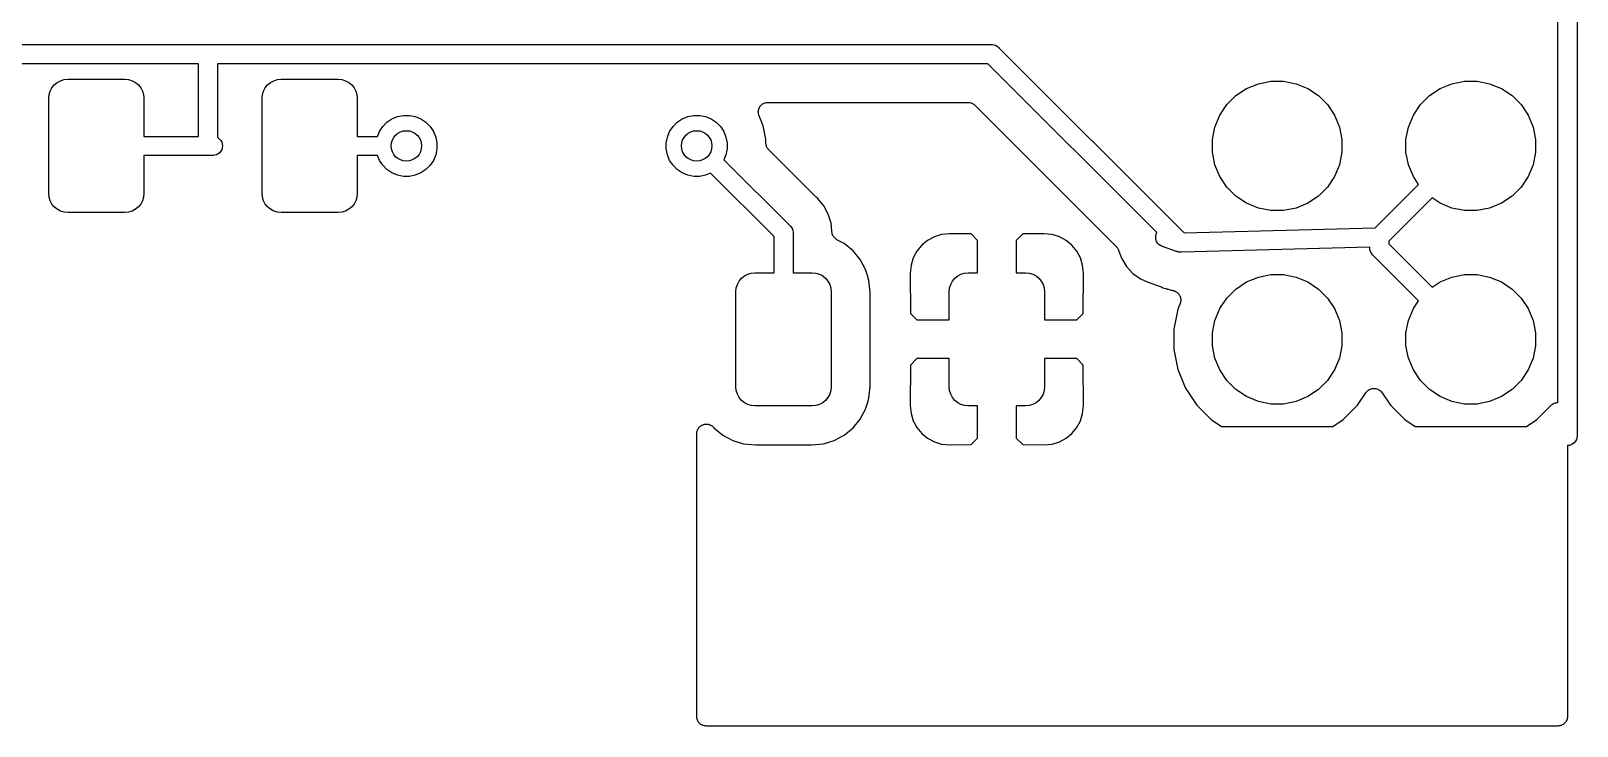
# Model space of a CAD drawing. Extents: x 4.75 to 6.45, y -3.9 to -3.1.
# Drawn here: x 5.656 to 6.455, y -3.9 to -3.541 of the extents above; entities that cross this region are included whole.
import ezdxf

# ---------------------------------------------------------------- set-up
doc = ezdxf.new("R2010")
doc.units = 0
doc.header["$MEASUREMENT"] = 0
doc.layers.add('BLACK', color=7, linetype='CONTINUOUS')

msp = doc.modelspace()

# ---------------------------------------------------------------- linework, layer by layer
at = {"layer": 'BLACK', "linetype": 'CONTINUOUS'}
for p, q in [((6.45492, -3.35024), (6.45492, -3.74976)), ((6.44508, -3.73268), (6.44508, -3.36731)), ((5.40748, -3.54764), (5.7472, -3.54764)), ((5.7472, -3.54764), (5.74744, -3.54761)), ((5.74744, -3.54761), (5.74768, -3.54764)), ((5.74768, -3.54764), (6.15232, -3.54764)), ((6.15232, -3.54764), (6.15256, -3.54761)), ((6.15256, -3.54761), (6.1528, -3.54764)), ((6.1528, -3.54764), (6.1528, -3.54764)), ((6.1528, -3.54764), (6.15352, -3.54771)), ((6.15352, -3.54771), (6.15445, -3.54799)), ((6.15445, -3.54799), (6.15531, -3.54845)), ((6.15531, -3.54845), (6.15606, -3.54906)), ((6.15606, -3.54906), (6.15621, -3.54925)), ((6.15621, -3.54925), (6.25198, -3.64502)), ((5.74252, -3.55748), (5.4028, -3.55748)), ((5.74252, -3.59508), (5.74252, -3.55748)), ((6.15052, -3.55748), (5.75236, -3.55748)), ((5.75236, -3.55748), (5.75236, -3.5954)), ((6.23784, -3.6448), (6.15052, -3.55748)), ((5.66591, -3.57163), (5.66682, -3.56993)), ((5.66682, -3.56993), (5.66804, -3.56843)), ((5.66804, -3.56843), (5.66953, -3.56721)), ((5.66953, -3.56721), (5.67123, -3.5663)), ((5.67123, -3.5663), (5.67308, -3.56574)), ((5.67308, -3.56574), (5.675, -3.56555)), ((5.675, -3.56555), (5.70453, -3.56555)), ((5.70453, -3.56555), (5.70645, -3.56574)), ((5.70645, -3.56574), (5.70829, -3.5663)), ((5.70829, -3.5663), (5.71, -3.56721)), ((5.71, -3.56721), (5.71149, -3.56843)), ((5.71149, -3.56843), (5.71271, -3.56993)), ((5.71271, -3.56993), (5.71362, -3.57163)), ((5.77614, -3.57163), (5.77705, -3.56993)), ((5.77705, -3.56993), (5.77828, -3.56843)), ((5.77828, -3.56843), (5.77977, -3.56721)), ((5.77977, -3.56721), (5.78147, -3.5663)), ((5.78147, -3.5663), (5.78332, -3.56574)), ((5.78332, -3.56574), (5.78524, -3.56555)), ((5.78524, -3.56555), (5.81476, -3.56555)), ((5.81476, -3.56555), (5.81668, -3.56574)), ((5.81668, -3.56574), (5.81853, -3.5663)), ((5.81853, -3.5663), (5.82023, -3.56721)), ((5.82023, -3.56721), (5.82172, -3.56843)), ((5.82172, -3.56843), (5.82295, -3.56993)), ((5.82295, -3.56993), (5.82386, -3.57163)), ((6.27867, -3.57401), (6.28415, -3.57034)), ((6.28415, -3.57034), (6.29024, -3.56782)), ((6.29024, -3.56782), (6.2967, -3.56654)), ((6.2967, -3.56654), (6.3033, -3.56654)), ((6.3033, -3.56654), (6.30976, -3.56782)), ((6.30976, -3.56782), (6.31585, -3.57034)), ((6.31585, -3.57034), (6.32133, -3.57401)), ((6.37867, -3.57401), (6.38415, -3.57034)), ((6.38415, -3.57034), (6.39024, -3.56782)), ((6.39024, -3.56782), (6.3967, -3.56654)), ((6.3967, -3.56654), (6.4033, -3.56654)), ((6.4033, -3.56654), (6.40976, -3.56782)), ((6.40976, -3.56782), (6.41585, -3.57034)), ((6.41585, -3.57034), (6.42133, -3.57401)), ((5.66516, -3.57539), (5.66535, -3.57347)), ((5.66516, -3.62461), (5.66516, -3.57539)), ((5.66535, -3.57347), (5.66591, -3.57163)), ((5.71362, -3.57163), (5.71418, -3.57347)), ((5.71418, -3.57347), (5.71437, -3.57539)), ((5.71437, -3.57539), (5.71437, -3.59508)), ((5.77539, -3.57539), (5.77558, -3.57347)), ((5.77539, -3.62461), (5.77539, -3.57539)), ((5.77558, -3.57347), (5.77614, -3.57163)), ((5.82386, -3.57163), (5.82442, -3.57347)), ((5.82442, -3.57347), (5.82461, -3.57539)), ((5.82461, -3.57539), (5.82461, -3.59508)), ((6.03272, -3.57966), (6.03302, -3.5793)), ((6.03302, -3.5793), (6.03333, -3.57893)), ((6.03333, -3.57893), (6.03334, -3.57892)), ((6.03334, -3.57891), (6.03371, -3.57862)), ((6.03334, -3.57892), (6.03334, -3.57891)), ((6.03371, -3.57862), (6.03408, -3.57832)), ((6.03408, -3.57832), (6.03409, -3.57831)), ((6.03409, -3.57831), (6.0341, -3.5783)), ((6.0341, -3.5783), (6.03452, -3.57808)), ((6.03452, -3.57808), (6.03494, -3.57786)), ((6.03494, -3.57786), (6.03496, -3.57785)), ((6.03496, -3.57785), (6.03497, -3.57785)), ((6.03497, -3.57785), (6.03542, -3.57771)), ((6.03542, -3.57771), (6.03588, -3.57758)), ((6.03588, -3.57758), (6.03589, -3.57757)), ((6.03589, -3.57757), (6.0359, -3.57757)), ((6.0359, -3.57757), (6.03638, -3.57753)), ((6.03638, -3.57753), (6.03685, -3.57748)), ((6.03685, -3.57748), (6.14017, -3.57748)), ((6.14017, -3.57748), (6.14018, -3.57748)), ((6.14018, -3.57748), (6.14018, -3.57748)), ((6.14018, -3.57748), (6.14018, -3.57748)), ((6.14018, -3.57748), (6.14024, -3.57748)), ((6.14024, -3.57748), (6.14069, -3.57753)), ((6.14069, -3.57753), (6.14115, -3.57758)), ((6.14115, -3.57758), (6.14118, -3.57759)), ((6.14118, -3.57759), (6.1412, -3.57759)), ((6.1412, -3.57759), (6.14165, -3.57773)), ((6.14165, -3.57773), (6.14209, -3.57786)), ((6.14209, -3.57786), (6.14211, -3.57788)), ((6.14211, -3.57788), (6.14214, -3.57788)), ((6.14214, -3.57788), (6.14254, -3.57811)), ((6.14254, -3.57811), (6.14295, -3.57833)), ((6.14295, -3.57833), (6.14297, -3.57834)), ((6.14297, -3.57834), (6.14299, -3.57835)), ((6.14299, -3.57835), (6.14334, -3.57865)), ((6.14334, -3.57865), (6.1437, -3.57894)), ((6.1437, -3.57894), (6.21688, -3.65212)), ((6.27034, -3.58415), (6.27401, -3.57867)), ((6.27401, -3.57867), (6.27867, -3.57401)), ((6.32133, -3.57401), (6.32599, -3.57867)), ((6.32599, -3.57867), (6.32966, -3.58415)), ((6.37034, -3.58415), (6.37401, -3.57867)), ((6.37401, -3.57867), (6.37867, -3.57401)), ((6.42133, -3.57401), (6.42599, -3.57867)), ((6.42599, -3.57867), (6.42966, -3.58415)), ((5.83996, -3.58777), (5.84254, -3.58604)), ((5.84254, -3.58604), (5.84541, -3.58486)), ((5.84541, -3.58486), (5.84845, -3.58425)), ((5.84845, -3.58425), (5.85155, -3.58425)), ((5.85155, -3.58425), (5.85459, -3.58486)), ((5.85459, -3.58486), (5.85746, -3.58604)), ((5.85746, -3.58604), (5.86004, -3.58777)), ((5.98996, -3.58777), (5.99254, -3.58604)), ((5.99254, -3.58604), (5.99541, -3.58486)), ((5.99541, -3.58486), (5.99845, -3.58425)), ((5.99845, -3.58425), (6.00155, -3.58425)), ((6.00155, -3.58425), (6.00459, -3.58486)), ((6.00459, -3.58486), (6.00746, -3.58604)), ((6.00746, -3.58604), (6.01004, -3.58777)), ((6.03185, -3.58242), (6.0319, -3.58195)), ((6.03185, -3.58243), (6.03185, -3.58242)), ((6.03185, -3.58245), (6.03185, -3.58243)), ((6.03189, -3.58292), (6.03185, -3.58245)), ((6.03193, -3.58339), (6.03189, -3.58292)), ((6.0319, -3.58195), (6.03195, -3.58147)), ((6.03194, -3.5834), (6.03193, -3.58339)), ((6.03194, -3.58342), (6.03194, -3.5834)), ((6.03207, -3.58387), (6.03194, -3.58342)), ((6.03195, -3.58146), (6.03196, -3.58145)), ((6.03195, -3.58147), (6.03195, -3.58146)), ((6.03196, -3.58145), (6.0321, -3.581)), ((6.0322, -3.58433), (6.03207, -3.58387)), ((6.0321, -3.581), (6.03224, -3.58054)), ((6.03221, -3.58435), (6.0322, -3.58433)), ((6.03223, -3.58439), (6.03221, -3.58435)), ((6.03221, -3.58435), (6.03221, -3.58435)), ((6.03221, -3.58435), (6.03221, -3.58435)), ((6.03437, -3.58957), (6.03223, -3.58439)), ((6.03224, -3.58054), (6.03225, -3.58053)), ((6.03225, -3.58052), (6.03248, -3.5801)), ((6.03225, -3.58053), (6.03225, -3.58052)), ((6.03248, -3.5801), (6.0327, -3.57968)), ((6.0327, -3.57968), (6.03271, -3.57967)), ((6.03271, -3.57967), (6.03272, -3.57966)), ((6.26782, -3.59024), (6.27034, -3.58415)), ((6.32966, -3.58415), (6.33218, -3.59024)), ((6.36782, -3.59024), (6.37034, -3.58415)), ((6.42966, -3.58415), (6.43218, -3.59024)), ((5.71437, -3.59508), (5.74252, -3.59508)), ((5.75236, -3.5954), (5.75331, -3.59635)), ((5.82461, -3.59508), (5.83499, -3.59508)), ((5.83499, -3.59508), (5.83604, -3.59254)), ((5.83604, -3.59254), (5.83777, -3.58996)), ((5.83777, -3.58996), (5.83996, -3.58777)), ((5.86004, -3.58777), (5.86223, -3.58996)), ((5.86223, -3.58996), (5.86396, -3.59254)), ((5.86396, -3.59254), (5.86514, -3.59541)), ((5.86514, -3.59541), (5.86575, -3.59845)), ((5.98425, -3.59845), (5.98486, -3.59541)), ((5.98486, -3.59541), (5.98604, -3.59254)), ((5.98604, -3.59254), (5.98777, -3.58996)), ((5.98777, -3.58996), (5.98996, -3.58777)), ((6.01004, -3.58777), (6.01223, -3.58996)), ((6.01223, -3.58996), (6.01396, -3.59254)), ((6.01396, -3.59254), (6.01514, -3.59541)), ((6.01514, -3.59541), (6.01575, -3.59845)), ((6.03575, -3.59648), (6.03437, -3.58957)), ((6.26654, -3.5967), (6.26782, -3.59024)), ((6.33218, -3.59024), (6.33346, -3.5967)), ((6.36654, -3.5967), (6.36782, -3.59024)), ((6.43218, -3.59024), (6.43346, -3.5967)), ((5.75331, -3.59635), (5.7535, -3.5965)), ((5.7535, -3.5965), (5.75411, -3.59725)), ((5.75411, -3.60275), (5.7535, -3.6035)), ((5.75411, -3.59725), (5.75457, -3.59811)), ((5.75457, -3.60189), (5.75411, -3.60275)), ((5.75457, -3.59811), (5.75485, -3.59904)), ((5.75485, -3.60096), (5.75457, -3.60189)), ((5.75485, -3.59904), (5.75495, -3.6)), ((5.75495, -3.6), (5.75485, -3.60096)), ((5.86575, -3.60155), (5.86514, -3.60459)), ((5.86575, -3.59845), (5.86575, -3.60155)), ((5.98425, -3.60155), (5.98425, -3.59845)), ((5.98486, -3.60459), (5.98425, -3.60155)), ((6.01575, -3.60155), (6.01514, -3.60459)), ((6.01575, -3.59845), (6.01575, -3.60155)), ((6.03575, -3.59843), (6.03575, -3.59648)), ((6.03579, -3.59889), (6.03575, -3.59843)), ((6.03583, -3.59935), (6.03579, -3.59889)), ((6.03584, -3.59938), (6.03583, -3.59935)), ((6.03584, -3.5994), (6.03584, -3.59938)), ((6.03598, -3.59985), (6.03584, -3.5994)), ((6.03611, -3.60029), (6.03598, -3.59985)), ((6.03612, -3.60031), (6.03611, -3.60029)), ((6.03613, -3.60034), (6.03612, -3.60031)), ((6.03634, -3.60075), (6.03613, -3.60034)), ((6.03655, -3.60116), (6.03634, -3.60075)), ((6.03657, -3.60118), (6.03655, -3.60116)), ((6.03658, -3.6012), (6.03657, -3.60118)), ((6.03688, -3.60156), (6.03658, -3.6012)), ((6.03716, -3.60192), (6.03688, -3.60156)), ((6.0372, -3.60196), (6.03716, -3.60192)), ((6.03721, -3.60197), (6.0372, -3.60196)), ((6.0372, -3.60196), (6.0372, -3.60196)), ((6.0372, -3.60196), (6.0372, -3.60196)), ((6.06146, -3.62622), (6.03721, -3.60197)), ((6.26654, -3.6033), (6.26654, -3.5967)), ((6.26782, -3.60976), (6.26654, -3.6033)), ((6.33346, -3.6033), (6.33218, -3.60976)), ((6.33346, -3.5967), (6.33346, -3.6033)), ((6.36654, -3.6033), (6.36654, -3.5967)), ((6.36782, -3.60976), (6.36654, -3.6033)), ((6.43346, -3.6033), (6.43218, -3.60976)), ((6.43346, -3.5967), (6.43346, -3.6033)), ((5.74976, -3.60492), (5.71437, -3.60492)), ((5.71437, -3.60492), (5.71437, -3.62461)), ((5.75, -3.60494), (5.74976, -3.60492)), ((5.75024, -3.60492), (5.75, -3.60494)), ((5.75096, -3.60485), (5.75024, -3.60492)), ((5.75024, -3.60492), (5.75024, -3.60492)), ((5.75189, -3.60457), (5.75096, -3.60485)), ((5.75275, -3.60411), (5.75189, -3.60457)), ((5.7535, -3.6035), (5.75275, -3.60411)), ((5.83499, -3.60492), (5.82461, -3.60492)), ((5.82461, -3.60492), (5.82461, -3.62461)), ((5.83604, -3.60746), (5.83499, -3.60492)), ((5.83777, -3.61004), (5.83604, -3.60746)), ((5.83996, -3.61223), (5.83777, -3.61004)), ((5.86223, -3.61004), (5.86004, -3.61223)), ((5.86396, -3.60746), (5.86223, -3.61004)), ((5.86514, -3.60459), (5.86396, -3.60746)), ((5.98604, -3.60746), (5.98486, -3.60459)), ((5.98777, -3.61004), (5.98604, -3.60746)), ((5.98996, -3.61223), (5.98777, -3.61004)), ((6.01514, -3.60459), (6.01409, -3.60713)), ((6.01409, -3.60713), (6.04819, -3.64123)), ((6.27034, -3.61585), (6.26782, -3.60976)), ((6.33218, -3.60976), (6.32966, -3.61585)), ((6.37034, -3.61585), (6.36782, -3.60976)), ((6.43218, -3.60976), (6.42966, -3.61585)), ((5.84254, -3.61396), (5.83996, -3.61223)), ((5.84541, -3.61514), (5.84254, -3.61396)), ((5.84845, -3.61575), (5.84541, -3.61514)), ((5.85155, -3.61575), (5.84845, -3.61575)), ((5.85459, -3.61514), (5.85155, -3.61575)), ((5.85746, -3.61396), (5.85459, -3.61514)), ((5.86004, -3.61223), (5.85746, -3.61396)), ((5.99254, -3.61396), (5.98996, -3.61223)), ((5.99541, -3.61514), (5.99254, -3.61396)), ((5.99845, -3.61575), (5.99541, -3.61514)), ((6.00155, -3.61575), (5.99845, -3.61575)), ((6.00459, -3.61514), (6.00155, -3.61575)), ((6.00713, -3.61409), (6.00459, -3.61514)), ((6.03996, -3.64692), (6.00713, -3.61409)), ((6.27401, -3.62133), (6.27034, -3.61585)), ((6.32966, -3.61585), (6.32599, -3.62133)), ((6.37309, -3.61995), (6.37034, -3.61585)), ((6.42966, -3.61585), (6.42599, -3.62133)), ((5.66535, -3.62653), (5.66516, -3.62461)), ((5.66591, -3.62837), (5.66535, -3.62653)), ((5.71418, -3.62653), (5.71362, -3.62837)), ((5.71437, -3.62461), (5.71418, -3.62653)), ((5.77558, -3.62653), (5.77539, -3.62461)), ((5.77614, -3.62837), (5.77558, -3.62653)), ((5.82442, -3.62653), (5.82386, -3.62837)), ((5.82461, -3.62461), (5.82442, -3.62653)), ((6.06163, -3.62635), (6.06146, -3.62622)), ((6.06177, -3.62651), (6.06163, -3.62635)), ((6.06183, -3.62655), (6.06177, -3.62651)), ((6.06259, -3.62717), (6.06183, -3.62655)), ((6.06321, -3.62794), (6.06259, -3.62717)), ((6.27867, -3.62599), (6.27401, -3.62133)), ((6.28415, -3.62966), (6.27867, -3.62599)), ((6.32133, -3.62599), (6.31585, -3.62966)), ((6.32599, -3.62133), (6.32133, -3.62599)), ((6.35066, -3.64238), (6.37309, -3.61995)), ((6.38005, -3.62691), (6.35768, -3.64928)), ((6.38415, -3.62966), (6.38005, -3.62691)), ((6.42133, -3.62599), (6.41585, -3.62966)), ((6.42599, -3.62133), (6.42133, -3.62599)), ((5.66682, -3.63007), (5.66591, -3.62837)), ((5.66804, -3.63157), (5.66682, -3.63007)), ((5.66953, -3.63279), (5.66804, -3.63157)), ((5.67123, -3.6337), (5.66953, -3.63279)), ((5.67308, -3.63426), (5.67123, -3.6337)), ((5.675, -3.63445), (5.67308, -3.63426)), ((5.70453, -3.63445), (5.675, -3.63445)), ((5.70645, -3.63426), (5.70453, -3.63445)), ((5.70829, -3.6337), (5.70645, -3.63426)), ((5.71, -3.63279), (5.70829, -3.6337)), ((5.71149, -3.63157), (5.71, -3.63279)), ((5.71271, -3.63007), (5.71149, -3.63157)), ((5.71362, -3.62837), (5.71271, -3.63007)), ((5.77705, -3.63007), (5.77614, -3.62837)), ((5.77828, -3.63157), (5.77705, -3.63007)), ((5.77977, -3.63279), (5.77828, -3.63157)), ((5.78147, -3.6337), (5.77977, -3.63279)), ((5.78332, -3.63426), (5.78147, -3.6337)), ((5.78524, -3.63445), (5.78332, -3.63426)), ((5.81476, -3.63445), (5.78524, -3.63445)), ((5.81668, -3.63426), (5.81476, -3.63445)), ((5.81853, -3.6337), (5.81668, -3.63426)), ((5.82023, -3.63279), (5.81853, -3.6337)), ((5.82172, -3.63157), (5.82023, -3.63279)), ((5.82295, -3.63007), (5.82172, -3.63157)), ((5.82386, -3.62837), (5.82295, -3.63007)), ((6.06421, -3.62915), (6.06321, -3.62794)), ((6.06321, -3.62794), (6.06321, -3.62794)), ((6.0657, -3.63097), (6.06421, -3.62915)), ((6.06421, -3.62915), (6.06421, -3.62915)), ((6.06802, -3.6353), (6.0657, -3.63097)), ((6.06944, -3.64), (6.06802, -3.6353)), ((6.29024, -3.63218), (6.28415, -3.62966)), ((6.2967, -3.63346), (6.29024, -3.63218)), ((6.3033, -3.63346), (6.2967, -3.63346)), ((6.30976, -3.63218), (6.3033, -3.63346)), ((6.31585, -3.62966), (6.30976, -3.63218)), ((6.39024, -3.63218), (6.38415, -3.62966)), ((6.3967, -3.63346), (6.39024, -3.63218)), ((6.4033, -3.63346), (6.3967, -3.63346)), ((6.40976, -3.63218), (6.4033, -3.63346)), ((6.41585, -3.62966), (6.40976, -3.63218)), ((6.04819, -3.64123), (6.04838, -3.64139)), ((6.04838, -3.64139), (6.04853, -3.64157)), ((6.04853, -3.64157), (6.04853, -3.64157)), ((6.04853, -3.64157), (6.04886, -3.64197)), ((6.04886, -3.64197), (6.04899, -3.64213)), ((6.04899, -3.64213), (6.04945, -3.64299)), ((6.04945, -3.64299), (6.04973, -3.64392)), ((6.06983, -3.6439), (6.06944, -3.64)), ((6.25198, -3.64502), (6.35066, -3.64238)), ((6.03996, -3.66555), (6.03996, -3.64692)), ((6.04973, -3.64392), (6.0498, -3.64464)), ((6.0498, -3.64464), (6.0498, -3.64464)), ((6.0498, -3.64464), (6.04983, -3.64488)), ((6.04983, -3.64488), (6.0498, -3.64512)), ((6.0498, -3.64512), (6.0498, -3.66555)), ((6.06989, -3.64457), (6.06983, -3.6439)), ((6.06983, -3.6439), (6.06983, -3.6439)), ((6.06998, -3.64502), (6.06989, -3.64457)), ((6.07007, -3.64548), (6.06998, -3.64502)), ((6.07008, -3.6455), (6.07007, -3.64548)), ((6.07008, -3.64552), (6.07008, -3.6455)), ((6.07026, -3.64595), (6.07008, -3.64552)), ((6.07043, -3.64638), (6.07026, -3.64595)), ((6.07045, -3.6464), (6.07043, -3.64638)), ((6.07045, -3.64643), (6.07045, -3.6464)), ((6.07071, -3.64682), (6.07045, -3.64643)), ((6.07097, -3.6472), (6.07071, -3.64682)), ((6.07098, -3.64722), (6.07097, -3.6472)), ((6.071, -3.64724), (6.07098, -3.64722)), ((6.07132, -3.64757), (6.071, -3.64724)), ((6.07165, -3.6479), (6.07132, -3.64757)), ((6.07167, -3.64791), (6.07165, -3.6479)), ((6.07168, -3.64793), (6.07167, -3.64791)), ((6.07207, -3.64819), (6.07168, -3.64793)), ((6.07245, -3.64845), (6.07207, -3.64819)), ((6.07249, -3.64848), (6.07245, -3.64845)), ((6.07251, -3.64849), (6.07249, -3.64848)), ((6.07249, -3.64848), (6.07249, -3.64848)), ((6.07249, -3.64848), (6.07249, -3.64848)), ((6.07628, -3.6505), (6.07251, -3.64849)), ((6.08082, -3.65422), (6.07628, -3.6505)), ((6.11935, -3.64884), (6.1163, -3.65134)), ((6.12282, -3.64698), (6.11935, -3.64884)), ((6.12659, -3.64584), (6.12282, -3.64698)), ((6.13073, -3.64543), (6.12659, -3.64584)), ((6.14178, -3.64553), (6.13073, -3.64543)), ((6.14512, -3.64887), (6.14178, -3.64553)), ((6.14512, -3.66555), (6.14512, -3.64887)), ((6.16846, -3.64553), (6.16512, -3.64887)), ((6.16512, -3.64887), (6.16512, -3.66555)), ((6.1795, -3.64543), (6.16846, -3.64553)), ((6.18365, -3.64584), (6.1795, -3.64543)), ((6.18741, -3.64698), (6.18365, -3.64584)), ((6.19089, -3.64884), (6.18741, -3.64698)), ((6.19393, -3.65134), (6.19089, -3.64884)), ((6.23719, -3.64752), (6.23723, -3.64655)), ((6.23734, -3.64848), (6.23719, -3.64752)), ((6.23723, -3.64655), (6.23746, -3.64561)), ((6.23767, -3.64939), (6.23734, -3.64848)), ((6.23746, -3.64561), (6.23784, -3.6448)), ((6.23818, -3.65022), (6.23767, -3.64939)), ((6.23883, -3.65093), (6.23818, -3.65022)), ((6.23961, -3.6515), (6.23883, -3.65093)), ((6.35768, -3.64928), (6.35768, -3.65072)), ((6.35768, -3.65072), (6.38005, -3.67309)), ((6.08454, -3.65876), (6.08082, -3.65422)), ((6.08731, -3.66394), (6.08454, -3.65876)), ((6.11194, -3.65786), (6.1108, -3.66163)), ((6.1138, -3.65439), (6.11194, -3.65786)), ((6.1163, -3.65134), (6.1138, -3.65439)), ((6.19643, -3.65439), (6.19393, -3.65134)), ((6.19829, -3.65786), (6.19643, -3.65439)), ((6.19944, -3.66163), (6.19829, -3.65786)), ((6.21688, -3.65212), (6.21693, -3.65217)), ((6.21693, -3.65217), (6.21698, -3.65223)), ((6.21698, -3.65223), (6.21703, -3.65228)), ((6.21703, -3.65228), (6.21728, -3.65261)), ((6.21728, -3.65261), (6.21754, -3.65294)), ((6.21754, -3.65294), (6.21757, -3.653)), ((6.21757, -3.653), (6.21762, -3.65306)), ((6.21762, -3.65306), (6.2178, -3.65344)), ((6.2178, -3.65344), (6.21799, -3.6538)), ((6.21799, -3.6538), (6.21801, -3.65387)), ((6.21801, -3.65387), (6.21804, -3.65394)), ((6.21804, -3.65394), (6.21956, -3.65811)), ((6.21956, -3.65811), (6.22212, -3.6623)), ((6.24027, -3.65181), (6.23961, -3.6515)), ((6.24802, -3.65452), (6.24027, -3.65181)), ((6.24811, -3.65457), (6.24802, -3.65452)), ((6.24817, -3.65459), (6.24811, -3.65457)), ((6.24823, -3.65462), (6.24817, -3.65459)), ((6.24853, -3.6547), (6.24823, -3.65462)), ((6.2486, -3.65472), (6.24853, -3.6547)), ((6.2487, -3.65475), (6.2486, -3.65472)), ((6.24904, -3.65485), (6.2487, -3.65475)), ((6.2491, -3.65486), (6.24904, -3.65485)), ((6.24917, -3.65487), (6.2491, -3.65486)), ((6.24924, -3.65488), (6.24917, -3.65487)), ((6.24931, -3.6549), (6.24924, -3.65488)), ((6.24966, -3.65491), (6.24931, -3.6549)), ((6.25, -3.65495), (6.24966, -3.65491)), ((6.25014, -3.65493), (6.25, -3.65495)), ((6.25028, -3.65494), (6.25014, -3.65493)), ((6.25045, -3.65491), (6.25028, -3.65494)), ((6.34783, -3.6523), (6.25045, -3.65491)), ((6.34781, -3.65276), (6.34783, -3.65251)), ((6.34791, -3.65372), (6.34781, -3.65276)), ((6.34783, -3.65251), (6.34783, -3.6523)), ((6.34819, -3.65465), (6.34791, -3.65372)), ((6.34864, -3.6555), (6.34819, -3.65465)), ((6.34893, -3.65585), (6.34864, -3.6555)), ((6.34926, -3.65625), (6.34893, -3.65585)), ((6.34945, -3.65641), (6.34926, -3.65625)), ((6.37309, -3.68005), (6.34945, -3.65641)), ((6.02316, -3.66843), (6.02465, -3.66721)), ((6.02465, -3.66721), (6.02635, -3.6663)), ((6.02635, -3.6663), (6.0282, -3.66574)), ((6.0282, -3.66574), (6.03012, -3.66555)), ((6.03012, -3.66555), (6.03996, -3.66555)), ((6.0498, -3.66555), (6.05965, -3.66555)), ((6.05965, -3.66555), (6.06157, -3.66574)), ((6.06157, -3.66574), (6.06341, -3.6663)), ((6.06341, -3.6663), (6.06511, -3.66721)), ((6.06511, -3.66721), (6.06661, -3.66843)), ((6.08823, -3.667), (6.08731, -3.66394)), ((6.08824, -3.667), (6.08823, -3.667)), ((6.08901, -3.66955), (6.08824, -3.667)), ((6.1108, -3.66163), (6.11039, -3.66578)), ((6.11039, -3.66578), (6.1105, -3.68667)), ((6.13339, -3.66843), (6.13489, -3.66721)), ((6.13489, -3.66721), (6.13659, -3.6663)), ((6.13659, -3.6663), (6.13843, -3.66574)), ((6.13843, -3.66574), (6.14035, -3.66555)), ((6.14035, -3.66555), (6.14512, -3.66555)), ((6.16512, -3.66555), (6.16988, -3.66555)), ((6.16988, -3.66555), (6.1718, -3.66574)), ((6.1718, -3.66574), (6.17365, -3.6663)), ((6.17365, -3.6663), (6.17535, -3.66721)), ((6.17535, -3.66721), (6.17684, -3.66843)), ((6.19984, -3.66578), (6.19944, -3.66163)), ((6.19974, -3.68667), (6.19984, -3.66578)), ((6.22212, -3.6623), (6.22544, -3.66592)), ((6.22544, -3.66592), (6.2294, -3.66881)), ((6.29024, -3.66782), (6.2967, -3.66654)), ((6.2967, -3.66654), (6.3033, -3.66654)), ((6.3033, -3.66654), (6.30976, -3.66782)), ((6.39024, -3.66782), (6.3967, -3.66654)), ((6.3967, -3.66654), (6.4033, -3.66654)), ((6.4033, -3.66654), (6.40976, -3.66782)), ((6.02028, -3.67539), (6.02046, -3.67347)), ((6.02046, -3.67347), (6.02102, -3.67163)), ((6.02102, -3.67163), (6.02193, -3.66993)), ((6.02193, -3.66993), (6.02316, -3.66843)), ((6.06661, -3.66843), (6.06783, -3.66993)), ((6.06783, -3.66993), (6.06874, -3.67163)), ((6.06874, -3.67163), (6.0693, -3.67347)), ((6.0693, -3.67347), (6.06949, -3.67539)), ((6.08961, -3.67564), (6.08901, -3.66955)), ((6.13051, -3.67539), (6.1307, -3.67347)), ((6.1307, -3.67347), (6.13126, -3.67163)), ((6.13126, -3.67163), (6.13217, -3.66993)), ((6.13217, -3.66993), (6.13339, -3.66843)), ((6.17684, -3.66843), (6.17807, -3.66993)), ((6.17807, -3.66993), (6.17898, -3.67163)), ((6.17898, -3.67163), (6.17954, -3.67347)), ((6.17954, -3.67347), (6.17972, -3.67539)), ((6.2294, -3.66881), (6.23274, -3.67036)), ((6.23274, -3.67036), (6.23959, -3.67276)), ((6.23959, -3.67276), (6.23965, -3.67278)), ((6.23965, -3.67278), (6.23997, -3.67293)), ((6.23997, -3.67293), (6.24029, -3.67307)), ((6.24029, -3.67307), (6.24044, -3.67315)), ((6.24044, -3.67315), (6.24076, -3.67328)), ((6.24076, -3.67328), (6.24096, -3.67336)), ((6.24096, -3.67336), (6.24241, -3.67376)), ((6.24241, -3.67376), (6.24248, -3.67378)), ((6.24248, -3.67378), (6.24261, -3.67383)), ((6.24261, -3.67383), (6.24274, -3.67386)), ((6.24274, -3.67386), (6.24292, -3.67393)), ((6.24292, -3.67393), (6.2433, -3.67402)), ((6.2433, -3.67402), (6.24337, -3.67403)), ((6.24337, -3.67403), (6.24346, -3.67407)), ((6.24346, -3.67407), (6.24357, -3.67409)), ((6.24357, -3.67409), (6.24514, -3.67457)), ((6.24514, -3.67457), (6.24548, -3.67464)), ((6.24548, -3.67464), (6.24586, -3.67471)), ((6.24586, -3.67471), (6.24596, -3.67473)), ((6.24596, -3.67473), (6.24616, -3.67475)), ((6.24616, -3.67475), (6.24634, -3.67481)), ((6.24634, -3.67481), (6.24653, -3.67485)), ((6.24653, -3.67485), (6.24681, -3.67496)), ((6.24681, -3.67496), (6.24709, -3.67504)), ((6.24709, -3.67504), (6.24726, -3.67514)), ((6.24726, -3.67514), (6.24744, -3.67521)), ((6.24744, -3.67521), (6.24769, -3.67537)), ((6.27401, -3.67867), (6.27867, -3.67401)), ((6.27867, -3.67401), (6.28415, -3.67034)), ((6.28415, -3.67034), (6.29024, -3.66782)), ((6.30976, -3.66782), (6.31585, -3.67034)), ((6.31585, -3.67034), (6.32133, -3.67401)), ((6.32133, -3.67401), (6.32599, -3.67867)), ((6.38005, -3.67309), (6.38415, -3.67034)), ((6.38415, -3.67034), (6.39024, -3.66782)), ((6.40976, -3.66782), (6.41585, -3.67034)), ((6.41585, -3.67034), (6.42133, -3.67401)), ((6.42133, -3.67401), (6.42599, -3.67867)), ((6.02028, -3.72461), (6.02028, -3.67539)), ((6.06949, -3.67539), (6.06949, -3.72461)), ((6.08961, -3.72436), (6.08961, -3.67564)), ((6.13051, -3.69), (6.13051, -3.67539)), ((6.17972, -3.67539), (6.17972, -3.69)), ((6.24769, -3.67537), (6.24795, -3.67551)), ((6.24795, -3.67551), (6.2481, -3.67563)), ((6.2481, -3.67563), (6.24826, -3.67574)), ((6.24826, -3.67574), (6.24847, -3.67594)), ((6.24847, -3.67594), (6.2487, -3.67613)), ((6.24977, -3.68156), (6.24859, -3.6844)), ((6.2487, -3.67613), (6.24882, -3.67628)), ((6.24882, -3.67628), (6.24896, -3.67642)), ((6.24896, -3.67642), (6.24913, -3.67666)), ((6.24913, -3.67666), (6.24932, -3.67689)), ((6.24932, -3.67689), (6.24941, -3.67706)), ((6.24941, -3.67706), (6.24952, -3.67722)), ((6.24952, -3.67722), (6.24963, -3.67749)), ((6.24963, -3.67749), (6.24977, -3.67775)), ((6.24977, -3.67775), (6.24983, -3.67794)), ((6.24985, -3.68128), (6.24977, -3.68156)), ((6.24983, -3.67794), (6.24991, -3.67811)), ((6.24996, -3.681), (6.24985, -3.68128)), ((6.24991, -3.67811), (6.24997, -3.6784)), ((6.24999, -3.68081), (6.24996, -3.681)), ((6.24997, -3.6784), (6.25005, -3.67869)), ((6.25005, -3.68063), (6.24999, -3.68081)), ((6.25005, -3.67869), (6.25007, -3.67888)), ((6.25008, -3.68033), (6.25005, -3.68063)), ((6.25007, -3.67888), (6.25011, -3.67907)), ((6.25013, -3.68004), (6.25008, -3.68033)), ((6.25011, -3.67907), (6.25012, -3.67936)), ((6.25012, -3.67936), (6.25015, -3.67966)), ((6.25015, -3.67966), (6.25013, -3.67985)), ((6.25013, -3.67985), (6.25013, -3.68004)), ((6.27034, -3.68415), (6.27401, -3.67867)), ((6.32599, -3.67867), (6.32966, -3.68415)), ((6.37034, -3.68415), (6.37309, -3.68005)), ((6.42599, -3.67867), (6.42966, -3.68415)), ((6.1105, -3.68667), (6.11383, -3.69)), ((6.11383, -3.69), (6.13051, -3.69)), ((6.17972, -3.69), (6.1964, -3.69)), ((6.1964, -3.69), (6.19974, -3.68667)), ((6.24859, -3.6844), (6.24654, -3.69473)), ((6.26654, -3.6967), (6.26782, -3.69024)), ((6.26782, -3.69024), (6.27034, -3.68415)), ((6.32966, -3.68415), (6.33218, -3.69024)), ((6.33218, -3.69024), (6.33346, -3.6967)), ((6.36654, -3.6967), (6.36782, -3.69024)), ((6.36782, -3.69024), (6.37034, -3.68415)), ((6.42966, -3.68415), (6.43218, -3.69024)), ((6.43218, -3.69024), (6.43346, -3.6967)), ((6.24654, -3.69473), (6.24654, -3.70527)), ((6.26654, -3.7033), (6.26654, -3.6967)), ((6.33346, -3.6967), (6.33346, -3.7033)), ((6.36654, -3.7033), (6.36654, -3.6967)), ((6.43346, -3.6967), (6.43346, -3.7033)), ((6.24654, -3.70527), (6.24859, -3.71559)), ((6.26782, -3.70976), (6.26654, -3.7033)), ((6.33346, -3.7033), (6.33218, -3.70976)), ((6.36782, -3.70976), (6.36654, -3.7033)), ((6.43346, -3.7033), (6.43218, -3.70976)), ((6.1105, -3.71333), (6.11039, -3.73422)), ((6.11383, -3.71), (6.1105, -3.71333)), ((6.13051, -3.71), (6.11383, -3.71)), ((6.13051, -3.72461), (6.13051, -3.71)), ((6.17972, -3.71), (6.17972, -3.72461)), ((6.1964, -3.71), (6.17972, -3.71)), ((6.19974, -3.71333), (6.1964, -3.71)), ((6.19984, -3.73422), (6.19974, -3.71333)), ((6.27034, -3.71585), (6.26782, -3.70976)), ((6.33218, -3.70976), (6.32966, -3.71585)), ((6.37034, -3.71585), (6.36782, -3.70976)), ((6.43218, -3.70976), (6.42966, -3.71585)), ((6.24859, -3.71559), (6.25262, -3.72532)), ((6.27401, -3.72133), (6.27034, -3.71585)), ((6.27867, -3.72599), (6.27401, -3.72133)), ((6.32599, -3.72133), (6.32133, -3.72599)), ((6.32966, -3.71585), (6.32599, -3.72133)), ((6.37401, -3.72133), (6.37034, -3.71585)), ((6.37867, -3.72599), (6.37401, -3.72133)), ((6.42599, -3.72133), (6.42133, -3.72599)), ((6.42966, -3.71585), (6.42599, -3.72133)), ((6.02046, -3.72653), (6.02028, -3.72461)), ((6.02102, -3.72837), (6.02046, -3.72653)), ((6.02193, -3.73007), (6.02102, -3.72837)), ((6.02316, -3.73157), (6.02193, -3.73007)), ((6.06783, -3.73007), (6.06661, -3.73157)), ((6.06874, -3.72837), (6.06783, -3.73007)), ((6.0693, -3.72653), (6.06874, -3.72837)), ((6.06949, -3.72461), (6.0693, -3.72653)), ((6.08824, -3.733), (6.08901, -3.73045)), ((6.08901, -3.73045), (6.08961, -3.72436)), ((6.1307, -3.72653), (6.13051, -3.72461)), ((6.13126, -3.72837), (6.1307, -3.72653)), ((6.13217, -3.73007), (6.13126, -3.72837)), ((6.13339, -3.73157), (6.13217, -3.73007)), ((6.17807, -3.73007), (6.17684, -3.73157)), ((6.17898, -3.72837), (6.17807, -3.73007)), ((6.17954, -3.72653), (6.17898, -3.72837)), ((6.17972, -3.72461), (6.17954, -3.72653)), ((6.25262, -3.72532), (6.25847, -3.73408)), ((6.28415, -3.72966), (6.27867, -3.72599)), ((6.29024, -3.73218), (6.28415, -3.72966)), ((6.31585, -3.72966), (6.30976, -3.73218)), ((6.32133, -3.72599), (6.31585, -3.72966)), ((6.34153, -3.73408), (6.34584, -3.72763)), ((6.34584, -3.72763), (6.34587, -3.72759)), ((6.34587, -3.72759), (6.34588, -3.72757)), ((6.34587, -3.72759), (6.34587, -3.72759)), ((6.34587, -3.72759), (6.34587, -3.72759)), ((6.34588, -3.72757), (6.34619, -3.7272)), ((6.34619, -3.7272), (6.34649, -3.72684)), ((6.34649, -3.72684), (6.3465, -3.72683)), ((6.3465, -3.72683), (6.34651, -3.72682)), ((6.34651, -3.72682), (6.34688, -3.72652)), ((6.34688, -3.72652), (6.34725, -3.72623)), ((6.34725, -3.72623), (6.34726, -3.72622)), ((6.34726, -3.72622), (6.34727, -3.72621)), ((6.34727, -3.72621), (6.34769, -3.72599)), ((6.34769, -3.72599), (6.34811, -3.72577)), ((6.34811, -3.72577), (6.34813, -3.72577)), ((6.34813, -3.72577), (6.34814, -3.72576)), ((6.34814, -3.72576), (6.34859, -3.72563)), ((6.34859, -3.72563), (6.34905, -3.72549)), ((6.34905, -3.72549), (6.34906, -3.72549)), ((6.34906, -3.72549), (6.34908, -3.72549)), ((6.34908, -3.72549), (6.34955, -3.72545)), ((6.34955, -3.72545), (6.35002, -3.7254)), ((6.35002, -3.7254), (6.35003, -3.7254)), ((6.35003, -3.7254), (6.35005, -3.7254)), ((6.35005, -3.7254), (6.35051, -3.72545)), ((6.35051, -3.72545), (6.35099, -3.7255)), ((6.35099, -3.7255), (6.35101, -3.72551)), ((6.35101, -3.72551), (6.35102, -3.72551)), ((6.35102, -3.72551), (6.35146, -3.72565)), ((6.35146, -3.72565), (6.35193, -3.72579)), ((6.35193, -3.72579), (6.35194, -3.7258)), ((6.35194, -3.7258), (6.35195, -3.7258)), ((6.35195, -3.7258), (6.35236, -3.72602)), ((6.35236, -3.72602), (6.35279, -3.72625)), ((6.35279, -3.72625), (6.3528, -3.72626)), ((6.3528, -3.72626), (6.35281, -3.72627)), ((6.35281, -3.72627), (6.35317, -3.72657)), ((6.35317, -3.72657), (6.35354, -3.72687)), ((6.35354, -3.72687), (6.35355, -3.72688)), ((6.35355, -3.72688), (6.35356, -3.72689)), ((6.35356, -3.72689), (6.35385, -3.72726)), ((6.35385, -3.72726), (6.35416, -3.72763)), ((6.35416, -3.72763), (6.35847, -3.73408)), ((6.38415, -3.72966), (6.37867, -3.72599)), ((6.39024, -3.73218), (6.38415, -3.72966)), ((6.41585, -3.72966), (6.40976, -3.73218)), ((6.42133, -3.72599), (6.41585, -3.72966)), ((6.02465, -3.73279), (6.02316, -3.73157)), ((6.02635, -3.7337), (6.02465, -3.73279)), ((6.0282, -3.73426), (6.02635, -3.7337)), ((6.03012, -3.73445), (6.0282, -3.73426)), ((6.05965, -3.73445), (6.03012, -3.73445)), ((6.06157, -3.73426), (6.05965, -3.73445)), ((6.06341, -3.7337), (6.06157, -3.73426)), ((6.06511, -3.73279), (6.06341, -3.7337)), ((6.06661, -3.73157), (6.06511, -3.73279)), ((6.08454, -3.74124), (6.08731, -3.73606)), ((6.08731, -3.73606), (6.08824, -3.733)), ((6.08824, -3.733), (6.08824, -3.733)), ((6.11039, -3.73422), (6.1108, -3.73837)), ((6.1108, -3.73837), (6.11194, -3.74214)), ((6.13489, -3.73279), (6.13339, -3.73157)), ((6.13659, -3.7337), (6.13489, -3.73279)), ((6.13843, -3.73426), (6.13659, -3.7337)), ((6.14035, -3.73445), (6.13843, -3.73426)), ((6.14512, -3.73445), (6.14035, -3.73445)), ((6.14512, -3.75113), (6.14512, -3.73445)), ((6.16988, -3.73445), (6.16512, -3.73445)), ((6.16512, -3.73445), (6.16512, -3.75113)), ((6.1718, -3.73426), (6.16988, -3.73445)), ((6.17365, -3.7337), (6.1718, -3.73426)), ((6.17535, -3.73279), (6.17365, -3.7337)), ((6.17684, -3.73157), (6.17535, -3.73279)), ((6.19829, -3.74214), (6.19944, -3.73837)), ((6.19944, -3.73837), (6.19984, -3.73422)), ((6.25847, -3.73408), (6.26592, -3.74153)), ((6.2967, -3.73346), (6.29024, -3.73218)), ((6.3033, -3.73346), (6.2967, -3.73346)), ((6.30976, -3.73218), (6.3033, -3.73346)), ((6.33408, -3.74153), (6.34153, -3.73408)), ((6.35847, -3.73408), (6.36592, -3.74153)), ((6.3967, -3.73346), (6.39024, -3.73218)), ((6.4033, -3.73346), (6.3967, -3.73346)), ((6.40976, -3.73218), (6.4033, -3.73346)), ((6.43408, -3.74153), (6.44146, -3.73415)), ((6.44146, -3.73415), (6.4415, -3.73411)), ((6.4415, -3.73411), (6.44151, -3.7341)), ((6.4415, -3.73411), (6.4415, -3.73411)), ((6.4415, -3.73411), (6.4415, -3.73411)), ((6.44151, -3.7341), (6.44189, -3.7338)), ((6.44189, -3.7338), (6.44226, -3.7335)), ((6.44226, -3.7335), (6.44227, -3.73349)), ((6.44227, -3.73349), (6.44228, -3.73349)), ((6.44228, -3.73349), (6.4427, -3.73327)), ((6.4427, -3.73327), (6.44313, -3.73305)), ((6.44313, -3.73305), (6.44314, -3.73304)), ((6.44314, -3.73304), (6.44361, -3.7329)), ((6.44314, -3.73304), (6.44314, -3.73304)), ((6.44361, -3.7329), (6.44406, -3.73277)), ((6.44406, -3.73277), (6.44407, -3.73277)), ((6.44407, -3.73277), (6.44408, -3.73277)), ((6.44408, -3.73277), (6.44456, -3.73273)), ((6.44456, -3.73273), (6.44503, -3.73268)), ((6.44503, -3.73268), (6.44504, -3.73268)), ((6.44504, -3.73268), (6.44505, -3.73268)), ((6.44505, -3.73268), (6.44508, -3.73268)), ((6.00023, -3.74735), (6.00033, -3.74712)), ((6.00033, -3.74712), (6.0004, -3.74688)), ((6.0004, -3.74688), (6.00052, -3.74667)), ((6.00052, -3.74667), (6.00061, -3.74645)), ((6.00061, -3.74645), (6.00075, -3.74624)), ((6.00075, -3.74624), (6.00087, -3.74602)), ((6.00087, -3.74602), (6.00103, -3.74584)), ((6.00103, -3.74584), (6.00116, -3.74565)), ((6.00116, -3.74565), (6.00134, -3.74547)), ((6.00134, -3.74547), (6.0015, -3.74528)), ((6.0015, -3.74528), (6.00169, -3.74513)), ((6.00169, -3.74513), (6.00186, -3.74496)), ((6.00186, -3.74496), (6.00207, -3.74482)), ((6.00207, -3.74482), (6.00226, -3.74466)), ((6.00226, -3.74466), (6.00247, -3.74455)), ((6.00247, -3.74455), (6.00267, -3.74442)), ((6.00267, -3.74442), (6.0029, -3.74433)), ((6.0029, -3.74433), (6.00313, -3.74421)), ((6.00313, -3.74421), (6.00335, -3.74414)), ((6.00335, -3.74414), (6.00357, -3.74406)), ((6.00357, -3.74406), (6.00382, -3.74401)), ((6.00382, -3.74401), (6.00406, -3.74394)), ((6.00406, -3.74394), (6.0043, -3.74391)), ((6.0043, -3.74391), (6.00453, -3.74387)), ((6.00453, -3.74387), (6.00478, -3.74387)), ((6.00478, -3.74387), (6.00503, -3.74385)), ((6.00503, -3.74385), (6.00527, -3.74387)), ((6.00527, -3.74387), (6.00551, -3.74387)), ((6.00551, -3.74387), (6.00575, -3.74392)), ((6.00575, -3.74392), (6.00601, -3.74395)), ((6.00601, -3.74395), (6.00623, -3.74402)), ((6.00623, -3.74402), (6.00646, -3.74407)), ((6.00646, -3.74407), (6.0067, -3.74416)), ((6.0067, -3.74416), (6.00694, -3.74424)), ((6.00694, -3.74424), (6.00715, -3.74435)), ((6.00715, -3.74435), (6.00736, -3.74444)), ((6.00736, -3.74444), (6.00757, -3.74458)), ((6.00757, -3.74458), (6.0078, -3.7447)), ((6.0078, -3.7447), (6.00798, -3.74485)), ((6.00798, -3.74485), (6.00818, -3.74499)), ((6.00818, -3.74499), (6.00835, -3.74516)), ((6.00835, -3.74516), (6.00855, -3.74532)), ((6.00855, -3.74532), (6.0087, -3.74551)), ((6.0087, -3.74551), (6.00887, -3.74568)), ((6.00887, -3.74568), (6.00895, -3.74578)), ((6.00895, -3.74578), (6.01348, -3.7495)), ((6.07628, -3.7495), (6.08082, -3.74578)), ((6.08082, -3.74578), (6.08454, -3.74124)), ((6.11194, -3.74214), (6.1138, -3.74561)), ((6.1138, -3.74561), (6.1163, -3.74866)), ((6.19393, -3.74866), (6.19643, -3.74561)), ((6.19643, -3.74561), (6.19829, -3.74214)), ((6.26592, -3.74153), (6.27123, -3.74508)), ((6.27123, -3.74508), (6.32877, -3.74508)), ((6.32877, -3.74508), (6.33408, -3.74153)), ((6.36592, -3.74153), (6.37123, -3.74508)), ((6.37123, -3.74508), (6.42877, -3.74508)), ((6.42877, -3.74508), (6.43408, -3.74153)), ((6, -3.74878), (6.00003, -3.74854)), ((6, -3.74885), (6, -3.74878)), ((6, -3.895), (6, -3.74885)), ((6.00003, -3.74831), (6.00008, -3.74806)), ((6.00003, -3.74854), (6.00003, -3.74831)), ((6.00008, -3.74806), (6.00011, -3.74781)), ((6.00011, -3.74781), (6.00018, -3.74758)), ((6.00018, -3.74758), (6.00023, -3.74735)), ((6.01348, -3.7495), (6.01866, -3.75227)), ((6.01866, -3.75227), (6.02428, -3.75397)), ((6.02428, -3.75397), (6.03036, -3.75457)), ((6.03036, -3.75457), (6.0594, -3.75457)), ((6.0594, -3.75457), (6.06549, -3.75397)), ((6.06549, -3.75397), (6.0711, -3.75227)), ((6.0711, -3.75227), (6.07628, -3.7495)), ((6.1163, -3.74866), (6.11935, -3.75116)), ((6.11935, -3.75116), (6.12282, -3.75302)), ((6.12282, -3.75302), (6.12659, -3.75416)), ((6.12659, -3.75416), (6.13073, -3.75457)), ((6.13073, -3.75457), (6.14178, -3.75447)), ((6.14178, -3.75447), (6.14512, -3.75113)), ((6.16512, -3.75113), (6.16846, -3.75447)), ((6.16846, -3.75447), (6.1795, -3.75457)), ((6.1795, -3.75457), (6.18365, -3.75416)), ((6.18365, -3.75416), (6.18741, -3.75302)), ((6.18741, -3.75302), (6.19089, -3.75116)), ((6.19089, -3.75116), (6.19393, -3.74866)), ((6.45026, -3.75492), (6.45, -3.75495)), ((6.45, -3.75495), (6.45, -3.895)), ((6.45096, -3.75485), (6.45026, -3.75492)), ((6.45189, -3.75457), (6.45096, -3.75485)), ((6.45275, -3.75411), (6.45189, -3.75457)), ((6.4535, -3.7535), (6.45275, -3.75411)), ((6.45411, -3.75275), (6.4535, -3.7535)), ((6.45457, -3.75189), (6.45411, -3.75275)), ((6.45485, -3.75096), (6.45457, -3.75189)), ((6.45495, -3.75), (6.45485, -3.75096)), ((6.45492, -3.74976), (6.45495, -3.75)), ((6.00005, -3.89547), (6, -3.895)), ((6.00009, -3.89594), (6.00005, -3.89547)), ((6.00009, -3.89595), (6.00009, -3.89594)), ((6.0001, -3.89597), (6.00009, -3.89595)), ((6.00023, -3.89642), (6.0001, -3.89597)), ((6.00036, -3.89687), (6.00023, -3.89642)), ((6.00037, -3.89689), (6.00036, -3.89687)), ((6.00038, -3.89691), (6.00037, -3.89689)), ((6.0006, -3.89732), (6.00038, -3.89691)), ((6.00082, -3.89774), (6.0006, -3.89732)), ((6.00083, -3.89775), (6.00082, -3.89774)), ((6.00084, -3.89777), (6.00083, -3.89775)), ((6.00113, -3.89813), (6.00084, -3.89777)), ((6.00143, -3.8985), (6.00113, -3.89813)), ((6.00144, -3.89851), (6.00143, -3.8985)), ((6.00145, -3.89852), (6.00144, -3.89851)), ((6.00182, -3.89882), (6.00145, -3.89852)), ((6.00218, -3.89913), (6.00182, -3.89882)), ((6.44813, -3.89887), (6.44777, -3.89916)), ((6.4485, -3.89857), (6.44813, -3.89887)), ((6.44851, -3.89856), (6.4485, -3.89857)), ((6.44852, -3.89855), (6.44851, -3.89856)), ((6.44882, -3.89818), (6.44852, -3.89855)), ((6.44913, -3.89782), (6.44882, -3.89818)), ((6.44915, -3.8978), (6.44913, -3.89781)), ((6.44913, -3.89781), (6.44913, -3.89782)), ((6.44937, -3.89738), (6.44915, -3.8978)), ((6.4496, -3.89697), (6.44937, -3.89738)), ((6.44961, -3.89694), (6.4496, -3.89695)), ((6.4496, -3.89695), (6.4496, -3.89697)), ((6.44975, -3.89649), (6.44961, -3.89694)), ((6.44989, -3.89604), (6.44975, -3.89649)), ((6.4499, -3.89601), (6.44989, -3.89602)), ((6.44989, -3.89602), (6.44989, -3.89604)), ((6.44995, -3.89554), (6.4499, -3.89601)), ((6.45, -3.89507), (6.44995, -3.89554)), ((6.45, -3.895), (6.45, -3.89503)), ((6.45, -3.89503), (6.45, -3.89503)), ((6.45, -3.89503), (6.45, -3.89504)), ((6.45, -3.89504), (6.45, -3.89507)), ((6.00219, -3.89913), (6.00218, -3.89913)), ((6.0022, -3.89915), (6.00219, -3.89913)), ((6.00262, -3.89937), (6.0022, -3.89915)), ((6.00303, -3.8996), (6.00262, -3.89937)), ((6.00305, -3.8996), (6.00303, -3.8996)), ((6.00306, -3.89961), (6.00305, -3.8996)), ((6.00351, -3.89975), (6.00306, -3.89961)), ((6.00396, -3.89989), (6.00351, -3.89975)), ((6.00398, -3.89989), (6.00396, -3.89989)), ((6.00399, -3.8999), (6.00398, -3.89989)), ((6.00446, -3.89995), (6.00399, -3.8999)), ((6.00493, -3.9), (6.00446, -3.89995)), ((6.00496, -3.9), (6.00493, -3.9)), ((6.00497, -3.9), (6.00496, -3.9)), ((6.005, -3.9), (6.00497, -3.9)), ((6.00497, -3.9), (6.00497, -3.9)), ((6.445, -3.9), (6.005, -3.9)), ((6.44547, -3.89995), (6.445, -3.9)), ((6.44594, -3.89991), (6.44547, -3.89995)), ((6.44595, -3.89991), (6.44594, -3.89991)), ((6.44597, -3.8999), (6.44595, -3.89991)), ((6.44642, -3.89977), (6.44597, -3.8999)), ((6.44687, -3.89964), (6.44642, -3.89977)), ((6.44689, -3.89963), (6.44687, -3.89964)), ((6.44691, -3.89962), (6.44689, -3.89963)), ((6.44732, -3.8994), (6.44691, -3.89962)), ((6.44774, -3.89918), (6.44732, -3.8994)), ((6.44775, -3.89917), (6.44774, -3.89918)), ((6.44777, -3.89916), (6.44775, -3.89917))]:
    msp.add_line(p, q, dxfattribs=at)
at = {"layer": 'BLACK'}
for centre in [(5.85, -3.6), (6, -3.6)]:
    msp.add_circle(centre, 0.00787, dxfattribs=at)

doc.saveas('drawing.dxf')
